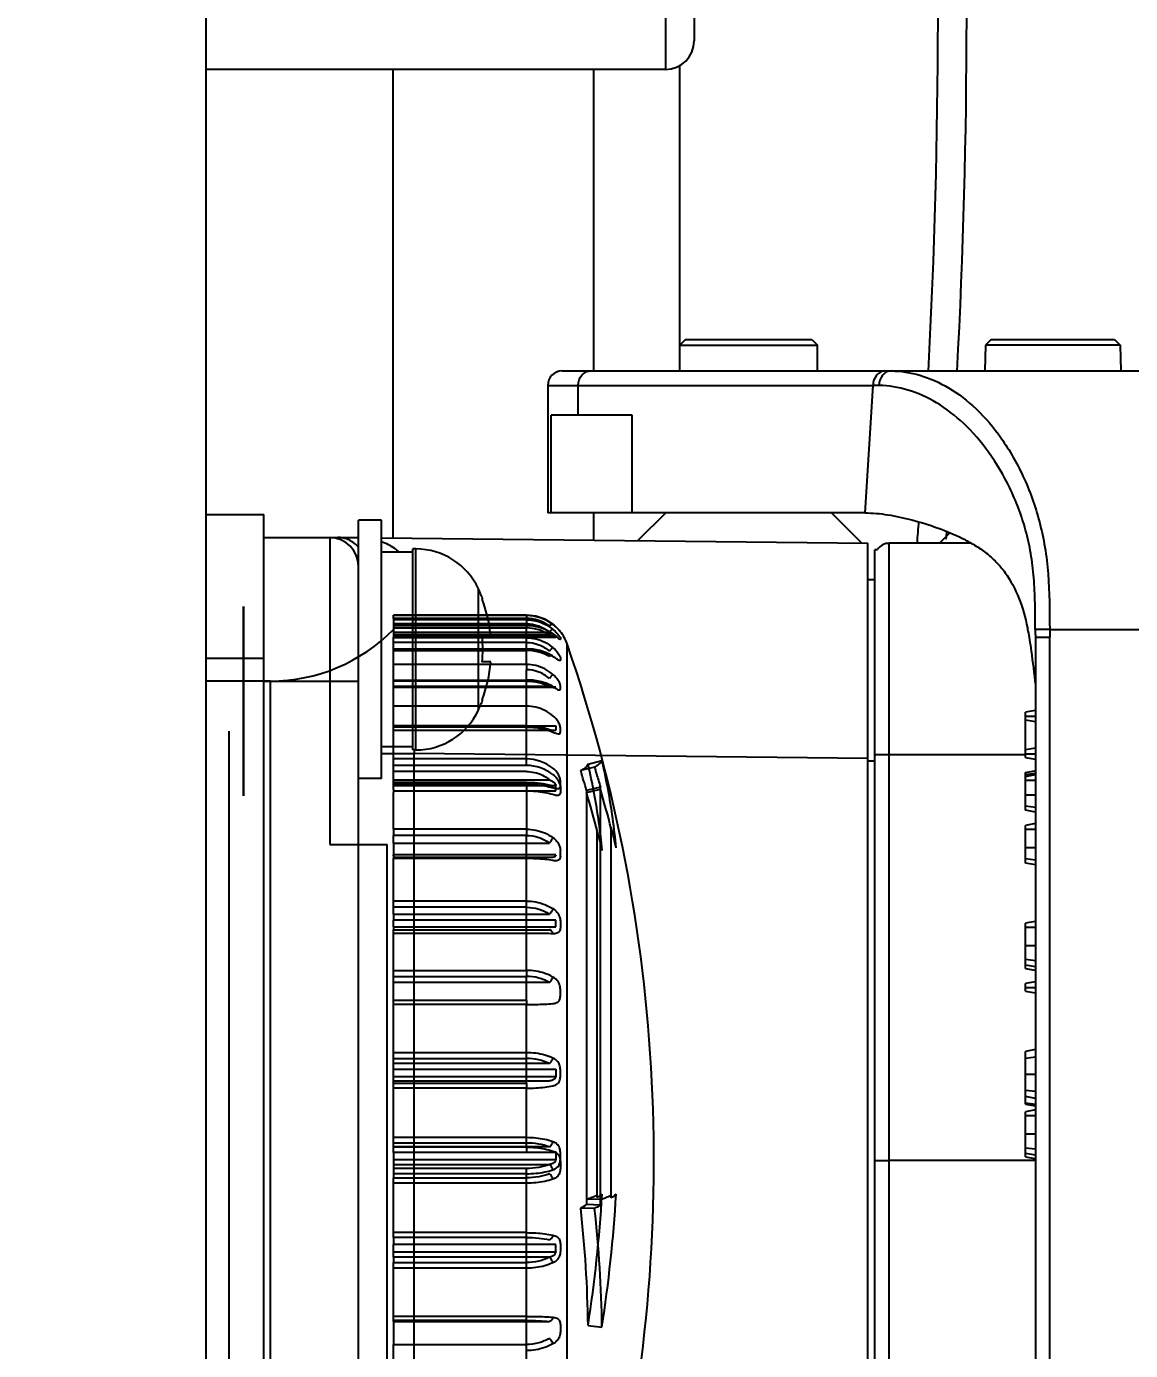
# Model space of a CAD drawing. Header units: millimetres. Extents: x 2423 to 7028, y 909 to 2460.
# Drawn here: x 6385.28 to 6423.76, y 2049.47 to 2095.59 of the extents above; entities that cross this region are included whole.
import ezdxf

# ---------------------------------------------------------------- set-up
doc = ezdxf.new("R2010")
doc.units = ezdxf.units.MM
doc.layers.add('DIM', color=2, linetype='Continuous')
doc.styles.get("Standard").update_dxf_attribs({"font": ''})
doc.styles.get('Standard').set_extended_font_data('SimSun')
doc.dimstyles.get("Standard").update_dxf_attribs({"dimscale": 6, "dimtxt": 5, "dimasz": 3, "dimexe": 0.18, "dimexo": 0.0625, "dimgap": 0.8, "dimtad": 1, "dimtoh": 1, "dimdec": 1, "dimzin": 0, "dimdsep": 46, "dimtxsty": 'Standard', "dimcen": 0.09, "dimclrd": 256, "dimclre": 256, "dimclrt": 256, "dimadec": 0, "dimazin": 2, "dimtfac": 1, "dimtdec": 1, "dimtofl": 0, "dimtmove": 0, "dimatfit": 3, "dimfxl": 0, "dimtolj": 1, "dimtzin": 0, "dimarcsym": 0})

# ---------------------------------------------------------------- blocks, each defined once
blk = doc.blocks.new('*D22')
at = {"layer": 'Defpoints', "color": 0}
for p in [(6490.851, 2317.547), (5812.551, 2106.087), (6490.851, 2056.087)]:
    blk.add_point(p, dxfattribs=at)
at = {"layer": 'DIM', "lineweight": -2}
for p, q in [((5812.551, 2106.462), (5812.551, 2318.627)), ((6490.851, 2056.462), (6490.851, 2318.627)), ((5830.551, 2317.547), (6472.851, 2317.547))]:
    blk.add_line(p, q, dxfattribs=at)
at = {"layer": 'DIM'}
for points in [[(5830.551, 2320.547), (5830.551, 2314.547), (5812.551, 2317.547)], [(6472.851, 2320.547), (6472.851, 2314.547), (6490.851, 2317.547)]]:
    blk.add_solid(points, dxfattribs=at)
at = {"layer": 'DIM', "insert": (6151.701, 2337.347), "char_height": 30, "attachment_point": 5}
blk.add_mtext('\\A1;678.3', dxfattribs=at)

msp = doc.modelspace()

# ---------------------------------------------------------------- linework, layer by layer
for p, q in [((6391.551, 2013.487), (6391.551, 2176.587)), ((6391.551, 2013.487), (6391.551, 2175.287)), ((6407.551, 2152.087), (6407.551, 2094.087)), ((6408.551, 2151.087), (6408.551, 2095.087)), ((6407.551, 2094.087), (6391.551, 2094.087)), ((6398.051, 2094.087), (6398.051, 2077.774)), ((6405.051, 2083.587), (6405.051, 2094.087)), ((6408.051, 2083.587), (6408.051, 2094.233)), ((6408.251, 2084.687), (6408.051, 2084.487)), ((6408.251, 2084.687), (6412.651, 2084.687)), ((6412.651, 2084.687), (6412.851, 2084.487)), ((6418.901, 2084.687), (6418.701, 2084.487)), ((6418.901, 2084.687), (6423.201, 2084.687)), ((6423.201, 2084.687), (6423.401, 2084.487)), ((6408.051, 2084.487), (6412.851, 2084.487)), ((6412.851, 2083.587), (6412.851, 2084.487)), ((6418.701, 2084.487), (6418.685, 2083.587)), ((6423.401, 2084.487), (6418.701, 2084.487)), ((6423.401, 2084.487), (6423.417, 2083.587)), ((6403.951, 2083.587), (6437.951, 2083.587)), ((6403.451, 2083.087), (6414.788, 2083.087)), ((6403.451, 2083.087), (6403.451, 2078.644)), ((6404.515, 2082.044), (6404.515, 2083.087)), ((6414.507, 2078.644), (6414.788, 2083.087)), ((6414.996, 2083.083), (6414.788, 2083.086)), ((6406.396, 2082.044), (6403.571, 2082.044)), ((6403.571, 2078.644), (6403.571, 2082.044)), ((6406.396, 2078.644), (6406.396, 2082.044)), ((6391.551, 2078.587), (6393.551, 2078.587)), ((6393.551, 2033.587), (6393.551, 2078.587)), ((6397.651, 2078.387), (6396.851, 2078.387)), ((6396.851, 2040.087), (6396.851, 2078.387)), ((6397.651, 2069.387), (6397.651, 2078.387)), ((6414.507, 2078.644), (6403.451, 2078.644)), ((6405.051, 2077.695), (6405.051, 2078.644)), ((6407.561, 2078.644), (6406.595, 2077.677)), ((6413.341, 2078.644), (6414.395, 2077.589)), ((6393.551, 2077.787), (6396.849, 2077.787)), ((6395.851, 2077.787), (6395.851, 2067.087)), ((6397.651, 2077.778), (6414.601, 2077.587)), ((6417.465, 2077.945), (6417.107, 2077.587)), ((6398.857, 2077.387), (6398.751, 2077.387)), ((6398.751, 2070.387), (6398.751, 2077.387)), ((6398.857, 2070.387), (6398.857, 2077.387)), ((6414.601, 2034.587), (6414.601, 2077.587)), ((6414.945, 2077.362), (6414.851, 2077.362)), ((6414.851, 2034.812), (6414.851, 2077.362)), ((6418.201, 2077.587), (6415.351, 2077.587)), ((6415.351, 2034.587), (6415.351, 2077.587)), ((6398.751, 2077.277), (6397.651, 2077.277)), ((6401.032, 2071.772), (6401.032, 2076.002)), ((6414.851, 2076.312), (6414.601, 2076.312)), ((6401.164, 2075.637), (6401.185, 2075.637)), ((6392.851, 2068.787), (6392.851, 2075.387)), ((6392.857, 2068.836), (6392.857, 2075.339)), ((6398.076, 2074.97), (6398.076, 2075.082)), ((6402.708, 2075.081), (6398.076, 2075.081)), ((6402.708, 2075.071), (6398.076, 2075.071)), ((6402.708, 2075.081), (6402.708, 2074.717)), ((6402.708, 2074.97), (6398.076, 2074.97)), ((6398.076, 2074.97), (6398.076, 2074.492)), ((6398.076, 2074.962), (6402.708, 2074.962)), ((6402.708, 2074.92), (6398.076, 2074.92)), ((6402.708, 2074.781), (6398.076, 2074.781)), ((6402.708, 2074.713), (6398.076, 2074.713)), ((6398.076, 2074.635), (6402.708, 2074.635)), ((6402.708, 2074.717), (6402.708, 2074.635)), ((6402.708, 2073.362), (6402.708, 2074.635)), ((6420.941, 2074.587), (6420.441, 2074.584)), ((6420.942, 2074.587), (6430.445, 2074.587)), ((6398.076, 2074.492), (6403.507, 2074.492)), ((6398.076, 2074.492), (6398.076, 2074.354)), ((6403.507, 2074.391), (6398.076, 2074.391)), ((6398.076, 2074.354), (6403.733, 2074.354)), ((6398.076, 2074.354), (6398.076, 2074.312)), ((6398.076, 2074.312), (6403.733, 2074.312)), ((6398.076, 2074.132), (6398.076, 2074.312)), ((6403.726, 2074.309), (6398.076, 2074.309)), ((6402.708, 2074.295), (6398.076, 2074.295)), ((6402.708, 2074.132), (6398.076, 2074.132)), ((6398.076, 2073.58), (6398.076, 2074.132)), ((6401.164, 2074.325), (6401.463, 2074.325)), ((6403.89, 2074.51), (6403.89, 2074.508)), ((6403.89, 2074.278), (6403.89, 2074.236)), ((6404.125, 2038.096), (6404.125, 2074.078)), ((6420.443, 2074.311), (6420.943, 2074.316)), ((6420.443, 2074.31), (6420.443, 2037.865)), ((6420.942, 2037.861), (6420.942, 2074.316)), ((6398.076, 2073.909), (6402.708, 2073.909)), ((6402.708, 2073.896), (6398.076, 2073.896)), ((6398.076, 2073.851), (6402.708, 2073.851)), ((6403.89, 2073.598), (6403.89, 2073.518)), ((6391.551, 2073.587), (6393.551, 2073.587)), ((6398.076, 2073.362), (6398.076, 2073.58)), ((6402.708, 2073.362), (6398.076, 2073.362)), ((6398.076, 2072.587), (6398.076, 2073.362)), ((6401.463, 2073.45), (6401.164, 2073.45)), ((6402.708, 2073.362), (6402.708, 2073.181)), ((6402.708, 2072.825), (6402.708, 2073.181)), ((6393.791, 2072.787), (6391.551, 2072.787)), ((6391.551, 2071.787), (6391.551, 2072.787)), ((6393.551, 2072.783), (6395.851, 2072.787)), ((6393.791, 2039.387), (6393.791, 2072.787)), ((6395.851, 2072.787), (6396.851, 2072.787)), ((6402.708, 2072.801), (6398.076, 2072.801)), ((6402.708, 2072.786), (6398.076, 2072.786)), ((6402.708, 2072.825), (6402.708, 2072.786)), ((6402.708, 2069.845), (6402.708, 2072.786)), ((6398.076, 2072.605), (6403.507, 2072.605)), ((6398.076, 2072.587), (6403.733, 2072.587)), ((6398.076, 2071.911), (6398.076, 2072.587)), ((6403.697, 2072.565), (6398.076, 2072.565)), ((6403.89, 2072.518), (6403.89, 2072.63)), ((6391.551, 2040.387), (6391.551, 2071.787)), ((6402.708, 2071.911), (6398.076, 2071.911)), ((6398.076, 2071.221), (6398.076, 2071.911)), ((6401.185, 2072.137), (6401.164, 2072.137)), ((6420.443, 2071.759), (6420.093, 2071.697)), ((6420.093, 2070.122), (6420.093, 2071.697)), ((6420.093, 2071.566), (6420.443, 2071.566)), ((6420.093, 2071.435), (6420.443, 2071.373)), ((6392.351, 2041.137), (6392.351, 2071.037)), ((6402.708, 2071.223), (6398.076, 2071.223)), ((6398.076, 2071.221), (6403.733, 2071.221)), ((6398.076, 2071.2), (6398.076, 2071.221)), ((6402.708, 2071.2), (6398.076, 2071.2)), ((6398.076, 2071.037), (6398.076, 2071.2)), ((6402.708, 2071.182), (6398.076, 2071.182)), ((6398.076, 2071.075), (6403.733, 2071.075)), ((6398.076, 2070.071), (6398.076, 2071.037)), ((6403.733, 2071.221), (6403.733, 2071.075)), ((6403.89, 2071.012), (6403.89, 2071.158)), ((6398.751, 2070.497), (6397.651, 2070.497)), ((6398.857, 2070.387), (6398.751, 2070.387)), ((6398.798, 2070.387), (6398.799, 2070.267)), ((6420.443, 2070.447), (6420.093, 2070.385)), ((6397.651, 2070.267), (6398.799, 2070.267)), ((6402.708, 2070.071), (6398.076, 2070.071)), ((6398.076, 2069.135), (6398.076, 2070.071)), ((6414.601, 2070.089), (6398.799, 2070.267)), ((6398.799, 2045.387), (6398.799, 2070.267)), ((6404.856, 2069.896), (6405.339, 2070.023)), ((6414.601, 2070.012), (6414.851, 2070.012)), ((6415.351, 2070.228), (6420.093, 2070.228)), ((6420.093, 2070.254), (6420.443, 2070.254)), ((6420.093, 2070.122), (6420.443, 2070.061)), ((6402.708, 2069.845), (6398.076, 2069.845)), ((6402.708, 2069.636), (6398.076, 2069.636)), ((6405.08, 2069.792), (6404.599, 2069.667)), ((6420.093, 2069.597), (6420.421, 2069.655)), ((6420.093, 2068.285), (6420.093, 2069.597)), ((6420.093, 2069.528), (6420.443, 2069.581)), ((6420.093, 2069.466), (6420.443, 2069.528)), ((6397.651, 2069.387), (6396.851, 2069.387)), ((6398.076, 2069.349), (6403.507, 2069.349)), ((6402.708, 2069.253), (6398.076, 2069.253)), ((6402.708, 2069.243), (6398.076, 2069.243)), ((6398.076, 2069.191), (6402.708, 2069.191)), ((6398.076, 2069.146), (6403.507, 2069.146)), ((6398.076, 2069.144), (6403.733, 2069.144)), ((6398.076, 2069.014), (6398.076, 2069.135)), ((6398.076, 2069.014), (6398.076, 2068.903)), ((6402.708, 2069.253), (6402.708, 2067.626)), ((6403.733, 2068.964), (6403.733, 2069.144)), ((6403.89, 2069.139), (6403.89, 2069.315)), ((6403.89, 2069.089), (6403.89, 2068.91)), ((6405.284, 2069.095), (6404.801, 2068.976)), ((6404.801, 2068.899), (6405.284, 2069.016)), ((6405.284, 2054.535), (6405.284, 2069.095)), ((6420.093, 2069.335), (6420.443, 2069.335)), ((6398.076, 2068.964), (6403.733, 2068.964)), ((6402.708, 2068.949), (6398.076, 2068.949)), ((6398.076, 2067.626), (6398.076, 2068.903)), ((6404.801, 2068.976), (6404.801, 2054.549)), ((6420.443, 2068.81), (6420.093, 2068.81)), ((6420.093, 2068.437), (6420.443, 2068.394)), ((6420.443, 2068.223), (6420.093, 2068.285)), ((6402.708, 2067.626), (6398.076, 2067.626)), ((6398.076, 2067.626), (6398.076, 2067.411)), ((6402.708, 2067.626), (6402.708, 2067.411)), ((6405.665, 2054.784), (6405.665, 2067.679)), ((6420.443, 2067.822), (6420.093, 2067.76)), ((6420.093, 2066.447), (6420.093, 2067.76)), ((6420.093, 2067.629), (6420.443, 2067.629)), ((6402.708, 2067.411), (6398.076, 2067.411)), ((6398.076, 2067.143), (6398.076, 2067.411)), ((6398.076, 2067.143), (6403.507, 2067.143)), ((6398.076, 2067.143), (6398.076, 2066.727)), ((6402.708, 2062.708), (6402.708, 2067.411)), ((6405.178, 2054.796), (6405.178, 2067.573)), ((6395.851, 2067.087), (6397.851, 2067.087)), ((6397.851, 2045.087), (6397.851, 2067.087)), ((6403.733, 2066.727), (6398.076, 2066.727)), ((6398.076, 2066.693), (6398.076, 2066.727)), ((6398.076, 2066.693), (6398.076, 2066.603)), ((6403.89, 2066.683), (6403.89, 2066.888)), ((6420.443, 2066.972), (6420.093, 2066.972)), ((6403.507, 2066.644), (6398.076, 2066.644)), ((6403.572, 2066.642), (6398.076, 2066.642)), ((6402.708, 2066.603), (6398.076, 2066.603)), ((6398.076, 2064.665), (6398.076, 2066.603)), ((6420.093, 2066.6), (6420.443, 2066.557)), ((6420.443, 2066.386), (6420.093, 2066.447)), ((6402.708, 2065.122), (6398.076, 2065.122)), ((6402.708, 2064.907), (6398.076, 2064.907)), ((6398.076, 2064.665), (6403.507, 2064.665)), ((6398.076, 2064.665), (6398.076, 2064.455)), ((6403.733, 2064.455), (6398.076, 2064.455)), ((6398.076, 2064.229), (6398.076, 2064.455)), ((6403.733, 2064.229), (6403.733, 2064.455)), ((6403.89, 2064.42), (6403.89, 2064.195)), ((6420.443, 2064.409), (6420.093, 2064.347)), ((6398.076, 2064.229), (6403.733, 2064.229)), ((6398.076, 2064.229), (6398.076, 2064.115)), ((6398.076, 2064.115), (6402.708, 2064.115)), ((6398.076, 2062.708), (6398.076, 2064.115)), ((6402.708, 2063.998), (6398.076, 2063.998)), ((6420.093, 2062.772), (6420.093, 2064.347)), ((6420.093, 2064.216), (6420.443, 2064.216)), ((6420.443, 2063.56), (6420.093, 2063.56)), ((6420.093, 2063.094), (6420.443, 2063.051)), ((6398.076, 2062.708), (6402.708, 2062.708)), ((6398.076, 2062.498), (6398.076, 2062.708)), ((6402.708, 2062.708), (6402.708, 2062.498)), ((6420.093, 2062.904), (6420.443, 2062.842)), ((6420.093, 2062.772), (6420.421, 2062.715)), ((6398.076, 2062.498), (6402.708, 2062.498)), ((6398.076, 2062.282), (6398.076, 2062.498)), ((6403.507, 2062.282), (6398.076, 2062.282)), ((6398.076, 2061.658), (6398.076, 2062.282)), ((6402.708, 2061.658), (6402.708, 2062.498)), ((6420.443, 2062.309), (6420.093, 2062.247)), ((6420.093, 2061.985), (6420.093, 2062.247)), ((6420.093, 2062.116), (6420.443, 2062.116)), ((6402.708, 2061.658), (6398.076, 2061.658)), ((6398.076, 2059.84), (6398.076, 2061.658)), ((6402.708, 2061.658), (6402.708, 2061.517)), ((6403.89, 2061.814), (6403.89, 2062.052)), ((6420.093, 2061.985), (6420.443, 2061.923)), ((6402.708, 2061.517), (6398.076, 2061.517)), ((6402.708, 2059.84), (6402.708, 2061.517)), ((6402.708, 2059.84), (6398.076, 2059.84)), ((6398.076, 2059.64), (6398.076, 2059.84)), ((6402.708, 2059.64), (6402.708, 2059.84)), ((6420.443, 2059.947), (6420.093, 2059.885)), ((6420.093, 2058.047), (6420.093, 2059.885)), ((6398.076, 2059.64), (6402.708, 2059.64)), ((6398.076, 2059.46), (6398.076, 2059.64)), ((6403.507, 2059.46), (6398.076, 2059.46)), ((6398.076, 2059.265), (6398.076, 2059.46)), ((6402.708, 2058.767), (6402.708, 2059.64)), ((6420.093, 2059.654), (6420.443, 2059.697)), ((6398.076, 2059.265), (6403.733, 2059.265)), ((6398.076, 2058.857), (6398.076, 2059.265)), ((6398.076, 2059.016), (6403.733, 2059.016)), ((6398.076, 2058.857), (6403.507, 2058.857)), ((6398.076, 2058.767), (6398.076, 2058.857)), ((6403.733, 2059.265), (6403.733, 2059.016)), ((6403.89, 2059.004), (6403.89, 2059.252)), ((6420.093, 2059.097), (6420.443, 2059.097)), ((6402.708, 2058.767), (6398.076, 2058.767)), ((6398.076, 2056.881), (6398.076, 2058.767)), ((6402.708, 2058.602), (6398.076, 2058.602)), ((6402.708, 2058.767), (6402.708, 2058.602)), ((6402.708, 2056.881), (6402.708, 2058.602)), ((6420.093, 2058.54), (6420.443, 2058.497)), ((6420.443, 2058.248), (6420.093, 2058.31)), ((6420.093, 2058.091), (6420.443, 2058.049)), ((6420.093, 2058.047), (6420.443, 2057.986)), ((6420.443, 2057.847), (6420.093, 2057.785)), ((6420.093, 2056.21), (6420.093, 2057.785)), ((6420.093, 2057.654), (6420.443, 2057.654)), ((6420.443, 2056.997), (6420.093, 2056.997)), ((6402.708, 2056.881), (6398.076, 2056.881)), ((6398.076, 2056.695), (6398.076, 2056.881)), ((6398.076, 2056.695), (6402.708, 2056.695)), ((6398.076, 2056.556), (6398.076, 2056.695)), ((6403.507, 2056.556), (6398.076, 2056.556)), ((6398.076, 2056.375), (6398.076, 2056.556)), ((6402.708, 2056.549), (6398.076, 2056.549)), ((6402.708, 2056.695), (6402.708, 2056.881)), ((6402.708, 2056.549), (6402.708, 2056.695)), ((6402.708, 2056.549), (6402.708, 2056.365)), ((6420.093, 2056.531), (6420.443, 2056.489)), ((6398.076, 2056.375), (6403.733, 2056.375)), ((6398.076, 2056.365), (6398.076, 2056.375)), ((6402.708, 2056.365), (6398.076, 2056.365)), ((6398.076, 2056.365), (6398.076, 2055.48)), ((6398.076, 2056.122), (6403.733, 2056.122)), ((6403.733, 2056.375), (6403.733, 2056.122)), ((6403.89, 2056.122), (6403.89, 2056.374)), ((6414.851, 2056.087), (6415.351, 2056.087)), ((6420.443, 2056.087), (6415.351, 2056.087)), ((6420.093, 2056.341), (6420.443, 2056.279)), ((6420.093, 2056.21), (6420.421, 2056.152)), ((6398.076, 2055.943), (6403.507, 2055.943)), ((6402.708, 2055.809), (6398.076, 2055.809)), ((6402.708, 2055.625), (6398.076, 2055.625)), ((6402.708, 2048.176), (6402.708, 2055.809)), ((6403.89, 2056.052), (6403.89, 2055.801)), ((6398.076, 2055.48), (6402.708, 2055.48)), ((6398.076, 2053.408), (6398.076, 2055.48)), ((6402.708, 2055.294), (6398.076, 2055.294)), ((6405.284, 2054.725), (6404.801, 2054.738)), ((6405.08, 2054.412), (6404.599, 2054.427)), ((6405.288, 2054.535), (6404.801, 2054.549)), ((6402.708, 2053.572), (6398.076, 2053.572)), ((6402.708, 2053.408), (6398.076, 2053.408)), ((6398.076, 2053.408), (6398.076, 2053.158)), ((6403.733, 2053.158), (6398.076, 2053.158)), ((6398.076, 2052.714), (6398.076, 2053.158)), ((6398.076, 2052.909), (6403.733, 2052.909)), ((6403.733, 2052.909), (6403.733, 2053.158)), ((6403.89, 2053.17), (6403.89, 2052.923)), ((6403.507, 2052.714), (6398.076, 2052.714)), ((6398.076, 2052.714), (6398.076, 2052.534)), ((6398.076, 2052.534), (6402.708, 2052.534)), ((6398.076, 2050.473), (6398.076, 2052.534)), ((6402.708, 2052.334), (6398.076, 2052.334)), ((6402.708, 2050.657), (6398.076, 2050.657)), ((6402.708, 2050.516), (6398.076, 2050.516)), ((6398.076, 2050.473), (6403.507, 2050.473)), ((6398.076, 2050.473), (6398.076, 2049.677)), ((6403.89, 2050.361), (6403.89, 2050.122)), ((6404.856, 2050.334), (6405.339, 2050.281)), ((6398.076, 2049.677), (6402.708, 2049.677)), ((6398.076, 2048.059), (6398.076, 2049.677))]:
    msp.add_line(p, q)
for points in [[(6403.629, 2074.768), (6403.345, 2074.941), (6403.032, 2075.047), (6402.708, 2075.082)], [(6403.628, 2074.76), (6403.418, 2074.895), (6403.19, 2074.992), (6402.951, 2075.051), (6402.708, 2075.071)], [(6403.621, 2074.437), (6403.412, 2074.558), (6403.186, 2074.646), (6402.948, 2074.699), (6402.708, 2074.717)], [(6403.61, 2073.667), (6403.403, 2073.772), (6403.179, 2073.848), (6402.945, 2073.894), (6402.708, 2073.909)], [(6403.598, 2072.622), (6403.392, 2072.711), (6403.17, 2072.775), (6402.94, 2072.813), (6402.708, 2072.825)], [(6403.581, 2071.068), (6403.306, 2071.155), (6403.009, 2071.207), (6402.708, 2071.223)], [(6403.56, 2069.149), (6403.289, 2069.208), (6403, 2069.242), (6402.708, 2069.253)]]:
    msp.add_lwpolyline(points)
for centre, radius, start, end in [((6176.801, 2096.237), 240.25, 356.98129, 2.80333), ((6176.801, 2096.237), 241.25, 356.99397, 2.82901), ((6407.551, 2095.087), 1, 270, 0), ((6403.951, 2083.087), 0.5, 90, 180), ((6176.801, 2096.237), 240.25, 355.54644, 355.72904), ((6395.851, 2076.787), 1, 0, 90), ((6176.801, 2096.237), 241.25, 355.5989, 355.66896), ((6398.857, 2074.987), 2.4, 25.029, 90), ((6415.351, 2077.087), 0.5, 90, 145.896), ((6396.501, 2073.887), 5, 20.4873, 25.029), ((6396.501, 2073.887), 4.981, 5.0392, 20.5698), ((6393.051, 2075.387), 0.2, 180, 194.0362), ((6393.791, 2078.787), 6, 270, 315.573), ((6402.709, 2073.663), 1.307, 52.3843, 90.0538), ((6491.305, 2075.023), 70.866, 180.35544, 180.5759), ((6494.397, 2075.06), 73.457, 180.36925, 180.58049), ((6396.501, 2073.887), 4.684, 354.6403, 5.3597), ((6402.708, 2073.587), 1.5, 19.093, 38.0966), ((6352.151, 2056.087), 55, 346.6495, 19.093), ((6396.501, 2073.887), 4.981, 339.4302, 354.9608), ((6398.857, 2072.787), 2.4, 270, 334.971), ((6396.501, 2073.887), 5, 334.971, 339.5127), ((6402.707, 2068.584), 1.487, 51.6746, 89.9827), ((6402.708, 2068.351), 1.494, 51.9049, 89.992), ((6358.071, 2055.656), 48.591, 15.9105, 16.7596), ((6360.783, 2055.938), 46.383, 14.6178, 16.3777), ((6393.051, 2068.787), 0.2, 165.9638, 180), ((6360.684, 2055.934), 45.983, 14.618, 16.3773), ((6358.324, 2055.709), 48.83, 13.3479, 14.1899), ((6358.276, 2055.714), 48.378, 13.3478, 14.1899), ((6402.742, 2253.793), 189.678, 269.98972, 270.23102), ((6401.432, 2064.176), 10.022, 289.6443, 291.9513), ((6353.814, 2058.127), 51.633, 351.3194, 356.4365), ((6401.177, 2060.539), 6.999, 304.8648, 306.5713), ((6401.884, 2064.251), 10.114, 289.6442, 291.9512), ((6353.839, 2058.145), 52.097, 351.3189, 356.4371), ((6401.573, 2060.654), 7.155, 304.8758, 306.5603), ((6399.599, 2062.973), 9.901, 300.3305, 301.6978), ((6363.058, 2049.761), 41.802, 0.7863, 6.4096), ((6363.158, 2049.703), 42.186, 0.7863, 6.4096)]:
    msp.add_arc(centre, radius, start, end)
for points, knots in [([(6404.515, 2083.087), (6404.515, 2083.212), (6404.577, 2083.406), (6404.768, 2083.559), (6404.883, 2083.587), (6404.939, 2083.587)], [0, 0, 0, 0, 0.522847, 0.767316, 1, 1, 1, 1]), ([(6415.212, 2083.587), (6415.156, 2083.587), (6415.041, 2083.559), (6414.85, 2083.406), (6414.788, 2083.212), (6414.788, 2083.087)], [0, 0, 0, 0, 0.232594, 0.477009, 1, 1, 1, 1]), ([(6415.416, 2083.587), (6415.363, 2083.587), (6415.248, 2083.56), (6415.057, 2083.405), (6414.995, 2083.208), (6414.996, 2083.083)], [0, 0, 0, 0, 0.221869, 0.475237, 1, 1, 1, 1]), ([(6415.416, 2083.587), (6415.754, 2083.587), (6416.458, 2083.478), (6417.472, 2083.017), (6418.442, 2082.269), (6419.321, 2081.221), (6420.078, 2079.895), (6420.542, 2078.596), (6420.79, 2077.442), (6420.936, 2076.19), (6420.937, 2075.231), (6420.941, 2074.587)], [0, 0, 0, 0, 0.0871, 0.180598, 0.284195, 0.40009, 0.530483, 0.675702, 0.753492, 0.834037, 1, 1, 1, 1]), ([(6420.441, 2074.584), (6420.439, 2074.888), (6420.437, 2075.488), (6420.402, 2076.373), (6420.3, 2077.225), (6420.117, 2078.037), (6419.868, 2078.801), (6419.471, 2079.729), (6418.865, 2080.749), (6418.007, 2081.762), (6417.048, 2082.5), (6416.038, 2082.961), (6415.335, 2083.077), (6414.996, 2083.083)], [0, 0, 0, 0, 0.082033, 0.161654, 0.238653, 0.313155, 0.385378, 0.454959, 0.585056, 0.703517, 0.810836, 0.908605, 1, 1, 1, 1]), ([(6414.507, 2078.644), (6414.77, 2078.644), (6415.323, 2078.591), (6416.165, 2078.406), (6417.04, 2078.135), (6417.768, 2077.832), (6418.33, 2077.527), (6418.728, 2077.258), (6419.088, 2076.937), (6419.508, 2076.433), (6419.914, 2075.668), (6420.092, 2074.992), (6420.164, 2074.638)], [0, 0, 0, 0, 0.104884, 0.219674, 0.342285, 0.468845, 0.532628, 0.596251, 0.659594, 0.723499, 0.856521, 1, 1, 1, 1]), ([(6396.857, 2077.442), (6396.766, 2077.55), (6396.542, 2077.726), (6396.264, 2077.787), (6396.13, 2077.787)], [0, 0, 0, 0, 0.513254, 1, 1, 1, 1]), ([(6398.263, 2077.293), (6398.217, 2077.331), (6398.03, 2077.472), (6397.82, 2077.579), (6397.656, 2077.64)], [0, 0, 0, 0, 0.252922, 1, 1, 1, 1]), ([(6402.708, 2075.081), (6402.817, 2075.081), (6403.036, 2075.058), (6403.351, 2074.951), (6403.542, 2074.836), (6403.63, 2074.768)], [0, 0, 0, 0, 0.330635, 0.663047, 1, 1, 1, 1]), ([(6403.63, 2074.759), (6403.542, 2074.827), (6403.351, 2074.942), (6403.036, 2075.047), (6402.817, 2075.071), (6402.708, 2075.071)], [0, 0, 0, 0, 0.336834, 0.669141, 1, 1, 1, 1]), ([(6403.507, 2074.693), (6403.395, 2074.779), (6403.139, 2074.915), (6402.852, 2074.962), (6402.708, 2074.962)], [0, 0, 0, 0, 0.494324, 1, 1, 1, 1]), ([(6402.708, 2074.92), (6402.817, 2074.92), (6403.037, 2074.895), (6403.353, 2074.782), (6403.542, 2074.66), (6403.63, 2074.589)], [0, 0, 0, 0, 0.32845, 0.660375, 1, 1, 1, 1]), ([(6402.708, 2074.781), (6402.852, 2074.781), (6403.142, 2074.73), (6403.396, 2074.583), (6403.507, 2074.492)], [0, 0, 0, 0, 0.501992, 1, 1, 1, 1]), ([(6403.63, 2074.427), (6403.541, 2074.49), (6403.349, 2074.595), (6403.035, 2074.691), (6402.817, 2074.713), (6402.708, 2074.713)], [0, 0, 0, 0, 0.332986, 0.666019, 1, 1, 1, 1]), ([(6403.507, 2074.391), (6403.393, 2074.469), (6403.135, 2074.593), (6402.852, 2074.635), (6402.708, 2074.635)], [0, 0, 0, 0, 0.489901, 1, 1, 1, 1]), ([(6403.63, 2074.768), (6403.625, 2074.772), (6403.612, 2074.773), (6403.596, 2074.768), (6403.573, 2074.757), (6403.543, 2074.733), (6403.519, 2074.711), (6403.507, 2074.698)], [0, 0, 0, 0, 0.128771, 0.222357, 0.33977, 0.642889, 1, 1, 1, 1]), ([(6403.63, 2074.759), (6403.625, 2074.763), (6403.612, 2074.765), (6403.596, 2074.761), (6403.573, 2074.75), (6403.543, 2074.728), (6403.519, 2074.706), (6403.507, 2074.693)], [0, 0, 0, 0, 0.131051, 0.224387, 0.341187, 0.643108, 1, 1, 1, 1]), ([(6403.63, 2074.589), (6403.627, 2074.589), (6403.62, 2074.588), (6403.604, 2074.581), (6403.578, 2074.562), (6403.543, 2074.531), (6403.519, 2074.506), (6403.507, 2074.492)], [0, 0, 0, 0, 0.049804, 0.122844, 0.3425, 0.650029, 1, 1, 1, 1]), ([(6403.63, 2074.768), (6403.679, 2074.73), (6403.759, 2074.659), (6403.842, 2074.569), (6403.88, 2074.523), (6403.89, 2074.51)], [0, 0, 0, 0, 0.507885, 0.868636, 1, 1, 1, 1]), ([(6403.89, 2074.508), (6403.88, 2074.52), (6403.841, 2074.564), (6403.759, 2074.653), (6403.679, 2074.722), (6403.63, 2074.759)], [0, 0, 0, 0, 0.127978, 0.490199, 1, 1, 1, 1]), ([(6403.63, 2074.589), (6403.68, 2074.548), (6403.764, 2074.47), (6403.844, 2074.362), (6403.888, 2074.301), (6403.89, 2074.278)], [0, 0, 0, 0, 0.473455, 0.832009, 1, 1, 1, 1]), ([(6420.164, 2074.638), (6420.171, 2074.604), (6420.198, 2074.467), (6420.222, 2074.33), (6420.238, 2074.226)], [0, 0, 0, 0, 0.247983, 1, 1, 1, 1]), ([(6402.708, 2074.295), (6402.817, 2074.295), (6403.038, 2074.269), (6403.353, 2074.152), (6403.543, 2074.027), (6403.63, 2073.954)], [0, 0, 0, 0, 0.32727, 0.658935, 1, 1, 1, 1]), ([(6402.708, 2074.132), (6402.852, 2074.132), (6403.144, 2074.078), (6403.397, 2073.926), (6403.507, 2073.832)], [0, 0, 0, 0, 0.500004, 1, 1, 1, 1]), ([(6403.507, 2074.492), (6403.544, 2074.477), (6403.61, 2074.445), (6403.686, 2074.4), (6403.724, 2074.368), (6403.733, 2074.354)], [0, 0, 0, 0, 0.450153, 0.818211, 1, 1, 1, 1]), ([(6403.63, 2074.427), (6403.628, 2074.431), (6403.622, 2074.437), (6403.606, 2074.444), (6403.585, 2074.441), (6403.563, 2074.432), (6403.537, 2074.417), (6403.519, 2074.402), (6403.507, 2074.391)], [0, 0, 0, 0, 0.081313, 0.164857, 0.368725, 0.501949, 0.654938, 1, 1, 1, 1]), ([(6403.733, 2074.312), (6403.727, 2074.302), (6403.673, 2074.332), (6403.612, 2074.349), (6403.544, 2074.379), (6403.507, 2074.391)], [0, 0, 0, 0, 0.144222, 0.516596, 1, 1, 1, 1]), ([(6403.89, 2074.236), (6403.889, 2074.226), (6403.816, 2074.275), (6403.768, 2074.326), (6403.678, 2074.393), (6403.63, 2074.427)], [0, 0, 0, 0, 0.098769, 0.458338, 1, 1, 1, 1]), ([(6420.238, 2074.226), (6420.259, 2074.097), (6420.337, 2073.571), (6420.396, 2073.042), (6420.443, 2072.644)], [0, 0, 0, 0, 0.246155, 1, 1, 1, 1]), ([(6403.63, 2073.644), (6403.54, 2073.7), (6403.346, 2073.793), (6403.034, 2073.877), (6402.817, 2073.896), (6402.708, 2073.896)], [0, 0, 0, 0, 0.328345, 0.662277, 1, 1, 1, 1]), ([(6403.507, 2073.638), (6403.391, 2073.708), (6403.131, 2073.815), (6402.851, 2073.851), (6402.708, 2073.851)], [0, 0, 0, 0, 0.484777, 1, 1, 1, 1]), ([(6403.63, 2073.954), (6403.627, 2073.953), (6403.621, 2073.948), (6403.604, 2073.935), (6403.579, 2073.91), (6403.544, 2073.874), (6403.519, 2073.847), (6403.507, 2073.832)], [0, 0, 0, 0, 0.054298, 0.133989, 0.36311, 0.667162, 1, 1, 1, 1]), ([(6403.63, 2073.644), (6403.626, 2073.653), (6403.613, 2073.669), (6403.586, 2073.675), (6403.563, 2073.67), (6403.537, 2073.66), (6403.519, 2073.647), (6403.507, 2073.638)], [0, 0, 0, 0, 0.202261, 0.411669, 0.53694, 0.678733, 1, 1, 1, 1]), ([(6403.63, 2073.954), (6403.681, 2073.912), (6403.766, 2073.826), (6403.85, 2073.705), (6403.888, 2073.627), (6403.89, 2073.598)], [0, 0, 0, 0, 0.443932, 0.799874, 1, 1, 1, 1]), ([(6403.89, 2073.518), (6403.889, 2073.506), (6403.826, 2073.491), (6403.759, 2073.577), (6403.677, 2073.614), (6403.63, 2073.644)], [0, 0, 0, 0, 0.113341, 0.453808, 1, 1, 1, 1]), ([(6403.63, 2073.02), (6403.542, 2073.093), (6403.353, 2073.219), (6403.038, 2073.336), (6402.817, 2073.362), (6402.708, 2073.362)], [0, 0, 0, 0, 0.341509, 0.672965, 1, 1, 1, 1]), ([(6403.507, 2072.878), (6403.397, 2072.972), (6403.144, 2073.126), (6402.852, 2073.181), (6402.708, 2073.181)], [0, 0, 0, 0, 0.500609, 1, 1, 1, 1]), ([(6402.708, 2072.801), (6402.817, 2072.801), (6403.032, 2072.785), (6403.344, 2072.713), (6403.539, 2072.632), (6403.63, 2072.584)], [0, 0, 0, 0, 0.341385, 0.676381, 1, 1, 1, 1]), ([(6402.708, 2072.786), (6402.851, 2072.786), (6403.127, 2072.756), (6403.389, 2072.665), (6403.507, 2072.605)], [0, 0, 0, 0, 0.520019, 1, 1, 1, 1]), ([(6403.63, 2073.02), (6403.614, 2073.002), (6403.573, 2072.954), (6403.532, 2072.907), (6403.507, 2072.878)], [0, 0, 0, 0, 0.387557, 1, 1, 1, 1]), ([(6403.89, 2072.63), (6403.889, 2072.666), (6403.855, 2072.755), (6403.768, 2072.888), (6403.681, 2072.977), (6403.63, 2073.02)], [0, 0, 0, 0, 0.225612, 0.579911, 1, 1, 1, 1]), ([(6403.63, 2072.584), (6403.626, 2072.595), (6403.616, 2072.61), (6403.598, 2072.623), (6403.576, 2072.631), (6403.542, 2072.626), (6403.519, 2072.613), (6403.507, 2072.605)], [0, 0, 0, 0, 0.234852, 0.34612, 0.458283, 0.707239, 1, 1, 1, 1]), ([(6403.507, 2072.605), (6403.543, 2072.596), (6403.608, 2072.582), (6403.679, 2072.555), (6403.73, 2072.573), (6403.733, 2072.587)], [0, 0, 0, 0, 0.473495, 0.828615, 1, 1, 1, 1]), ([(6403.63, 2072.584), (6403.676, 2072.558), (6403.747, 2072.53), (6403.847, 2072.456), (6403.889, 2072.502), (6403.89, 2072.518)], [0, 0, 0, 0, 0.52487, 0.838138, 1, 1, 1, 1]), ([(6403.63, 2071.576), (6403.542, 2071.648), (6403.353, 2071.772), (6403.037, 2071.886), (6402.817, 2071.911), (6402.708, 2071.911)], [0, 0, 0, 0, 0.340481, 0.672123, 1, 1, 1, 1]), ([(6403.89, 2071.158), (6403.889, 2071.2), (6403.858, 2071.299), (6403.77, 2071.442), (6403.682, 2071.534), (6403.63, 2071.576)], [0, 0, 0, 0, 0.24919, 0.600782, 1, 1, 1, 1]), ([(6402.708, 2071.2), (6402.851, 2071.2), (6403.123, 2071.178), (6403.387, 2071.108), (6403.507, 2071.06)], [0, 0, 0, 0, 0.52517, 1, 1, 1, 1]), ([(6402.708, 2071.182), (6402.817, 2071.182), (6403.031, 2071.17), (6403.341, 2071.113), (6403.538, 2071.048), (6403.63, 2071.009)], [0, 0, 0, 0, 0.345364, 0.681393, 1, 1, 1, 1]), ([(6403.63, 2071.009), (6403.626, 2071.022), (6403.614, 2071.046), (6403.583, 2071.071), (6403.544, 2071.075), (6403.519, 2071.066), (6403.507, 2071.06)], [0, 0, 0, 0, 0.263596, 0.501631, 0.738614, 1, 1, 1, 1]), ([(6403.63, 2071.009), (6403.675, 2070.988), (6403.743, 2070.961), (6403.863, 2070.927), (6403.889, 2070.989), (6403.89, 2071.012)], [0, 0, 0, 0, 0.485336, 0.775993, 1, 1, 1, 1]), ([(6405.339, 2070.023), (6405.332, 2069.994), (6405.296, 2069.934), (6405.203, 2069.859), (6405.125, 2069.815), (6405.08, 2069.792)], [0, 0, 0, 0, 0.245891, 0.571553, 1, 1, 1, 1]), ([(6405.836, 2066.982), (6405.803, 2067.322), (6405.724, 2068.001), (6405.558, 2069.015), (6405.417, 2069.688), (6405.339, 2070.023)], [0, 0, 0, 0, 0.331983, 0.665233, 1, 1, 1, 1]), ([(6414.851, 2070.219), (6414.851, 2070.22), (6414.856, 2070.22), (6414.862, 2070.221), (6414.874, 2070.222), (6414.899, 2070.223), (6414.941, 2070.224), (6415.002, 2070.225), (6415.077, 2070.226), (6415.195, 2070.228), (6415.287, 2070.228), (6415.351, 2070.228)], [0, 0, 0, 0, 0.005136, 0.019651, 0.043512, 0.076563, 0.169048, 0.293285, 0.444679, 0.61754, 1, 1, 1, 1]), ([(6402.708, 2069.636), (6402.802, 2069.636), (6402.993, 2069.614), (6403.267, 2069.517), (6403.432, 2069.41), (6403.507, 2069.349)], [0, 0, 0, 0, 0.325117, 0.662708, 1, 1, 1, 1]), ([(6403.89, 2069.315), (6403.889, 2069.362), (6403.861, 2069.468), (6403.772, 2069.619), (6403.682, 2069.711), (6403.63, 2069.751)], [0, 0, 0, 0, 0.269521, 0.618311, 1, 1, 1, 1]), ([(6403.63, 2069.527), (6403.682, 2069.486), (6403.773, 2069.394), (6403.862, 2069.243), (6403.889, 2069.136), (6403.89, 2069.089)], [0, 0, 0, 0, 0.381524, 0.729714, 1, 1, 1, 1]), ([(6404.856, 2069.896), (6404.849, 2069.868), (6404.813, 2069.808), (6404.721, 2069.733), (6404.644, 2069.69), (6404.599, 2069.667)], [0, 0, 0, 0, 0.244341, 0.571956, 1, 1, 1, 1]), ([(6405.347, 2066.883), (6405.316, 2067.21), (6405.239, 2067.875), (6405.076, 2068.881), (6404.935, 2069.556), (6404.856, 2069.896)], [0, 0, 0, 0, 0.322984, 0.657287, 1, 1, 1, 1]), ([(6405.08, 2069.792), (6405.103, 2069.714), (6405.147, 2069.559), (6405.219, 2069.328), (6405.262, 2069.173), (6405.284, 2069.095)], [0, 0, 0, 0, 0.336984, 0.663065, 1, 1, 1, 1]), ([(6403.507, 2069.146), (6403.385, 2069.179), (6403.119, 2069.228), (6402.85, 2069.243), (6402.708, 2069.243)], [0, 0, 0, 0, 0.470499, 1, 1, 1, 1]), ([(6402.708, 2069.191), (6402.816, 2069.191), (6403.03, 2069.182), (6403.339, 2069.142), (6403.536, 2069.095), (6403.63, 2069.066)], [0, 0, 0, 0, 0.348868, 0.685839, 1, 1, 1, 1]), ([(6403.507, 2069.349), (6403.545, 2069.334), (6403.614, 2069.298), (6403.698, 2069.233), (6403.729, 2069.172), (6403.733, 2069.144)], [0, 0, 0, 0, 0.385645, 0.733404, 1, 1, 1, 1]), ([(6403.63, 2069.066), (6403.626, 2069.081), (6403.614, 2069.109), (6403.585, 2069.142), (6403.545, 2069.155), (6403.519, 2069.15), (6403.507, 2069.146)], [0, 0, 0, 0, 0.280874, 0.533846, 0.765574, 1, 1, 1, 1]), ([(6403.89, 2069.139), (6403.89, 2069.109), (6403.873, 2069.038), (6403.748, 2069.027), (6403.675, 2069.051), (6403.63, 2069.066)], [0, 0, 0, 0, 0.274693, 0.556858, 1, 1, 1, 1]), ([(6403.63, 2068.829), (6403.536, 2068.857), (6403.338, 2068.902), (6403.03, 2068.941), (6402.816, 2068.949), (6402.708, 2068.949)], [0, 0, 0, 0, 0.313975, 0.650875, 1, 1, 1, 1]), ([(6403.89, 2068.91), (6403.889, 2068.879), (6403.873, 2068.806), (6403.748, 2068.793), (6403.675, 2068.815), (6403.63, 2068.829)], [0, 0, 0, 0, 0.282542, 0.5656, 1, 1, 1, 1]), ([(6402.708, 2067.626), (6402.817, 2067.626), (6403.036, 2067.603), (6403.35, 2067.504), (6403.541, 2067.395), (6403.63, 2067.331)], [0, 0, 0, 0, 0.33296, 0.665923, 1, 1, 1, 1]), ([(6402.708, 2067.411), (6402.852, 2067.411), (6403.139, 2067.364), (6403.395, 2067.228), (6403.507, 2067.143)], [0, 0, 0, 0, 0.50587, 1, 1, 1, 1]), ([(6403.507, 2067.143), (6403.52, 2067.157), (6403.547, 2067.187), (6403.582, 2067.235), (6403.61, 2067.284), (6403.625, 2067.316), (6403.63, 2067.331)], [0, 0, 0, 0, 0.258708, 0.533684, 0.790134, 1, 1, 1, 1]), ([(6403.63, 2067.331), (6403.683, 2067.293), (6403.775, 2067.205), (6403.864, 2067.05), (6403.889, 2066.938), (6403.89, 2066.888)], [0, 0, 0, 0, 0.367008, 0.712225, 1, 1, 1, 1]), ([(6403.733, 2066.727), (6403.73, 2066.704), (6403.7, 2066.652), (6403.606, 2066.641), (6403.543, 2066.642), (6403.507, 2066.644)], [0, 0, 0, 0, 0.263099, 0.588875, 1, 1, 1, 1]), ([(6403.89, 2066.683), (6403.889, 2066.646), (6403.877, 2066.566), (6403.757, 2066.513), (6403.676, 2066.526), (6403.63, 2066.535)], [0, 0, 0, 0, 0.315002, 0.602367, 1, 1, 1, 1]), ([(6403.63, 2066.535), (6403.535, 2066.551), (6403.337, 2066.576), (6403.029, 2066.598), (6402.816, 2066.603), (6402.708, 2066.603)], [0, 0, 0, 0, 0.31084, 0.648423, 1, 1, 1, 1]), ([(6402.708, 2065.122), (6402.817, 2065.122), (6403.034, 2065.102), (6403.347, 2065.014), (6403.54, 2064.916), (6403.63, 2064.858)], [0, 0, 0, 0, 0.336529, 0.67034, 1, 1, 1, 1]), ([(6402.708, 2064.907), (6402.852, 2064.907), (6403.135, 2064.866), (6403.393, 2064.743), (6403.507, 2064.665)], [0, 0, 0, 0, 0.510334, 1, 1, 1, 1]), ([(6403.63, 2064.858), (6403.625, 2064.841), (6403.611, 2064.806), (6403.583, 2064.755), (6403.547, 2064.707), (6403.521, 2064.677), (6403.507, 2064.665)], [0, 0, 0, 0, 0.225522, 0.48695, 0.755584, 1, 1, 1, 1]), ([(6403.63, 2064.858), (6403.683, 2064.825), (6403.776, 2064.741), (6403.866, 2064.587), (6403.889, 2064.473), (6403.89, 2064.42)], [0, 0, 0, 0, 0.355007, 0.696767, 1, 1, 1, 1]), ([(6403.63, 2063.983), (6403.535, 2063.987), (6403.336, 2063.993), (6403.029, 2063.997), (6402.816, 2063.998), (6402.708, 2063.998)], [0, 0, 0, 0, 0.309362, 0.647273, 1, 1, 1, 1]), ([(6403.63, 2063.983), (6403.625, 2064.001), (6403.613, 2064.036), (6403.586, 2064.08), (6403.549, 2064.109), (6403.52, 2064.117), (6403.507, 2064.117)], [0, 0, 0, 0, 0.288251, 0.559119, 0.795099, 1, 1, 1, 1]), ([(6403.89, 2064.195), (6403.889, 2064.152), (6403.877, 2064.064), (6403.764, 2063.983), (6403.676, 2063.98), (6403.63, 2063.983)], [0, 0, 0, 0, 0.336681, 0.634334, 1, 1, 1, 1]), ([(6403.63, 2062.477), (6403.539, 2062.528), (6403.345, 2062.614), (6403.033, 2062.691), (6402.817, 2062.708), (6402.708, 2062.708)], [0, 0, 0, 0, 0.325511, 0.660017, 1, 1, 1, 1]), ([(6403.507, 2062.282), (6403.392, 2062.353), (6403.131, 2062.462), (6402.851, 2062.498), (6402.708, 2062.498)], [0, 0, 0, 0, 0.485121, 1, 1, 1, 1]), ([(6403.507, 2062.282), (6403.521, 2062.294), (6403.548, 2062.321), (6403.583, 2062.369), (6403.611, 2062.422), (6403.625, 2062.459), (6403.63, 2062.477)], [0, 0, 0, 0, 0.233079, 0.49638, 0.761688, 1, 1, 1, 1]), ([(6403.89, 2062.052), (6403.889, 2062.107), (6403.868, 2062.221), (6403.777, 2062.372), (6403.682, 2062.448), (6403.63, 2062.477)], [0, 0, 0, 0, 0.316921, 0.654953, 1, 1, 1, 1]), ([(6403.63, 2061.55), (6403.678, 2061.553), (6403.771, 2061.57), (6403.876, 2061.673), (6403.889, 2061.766), (6403.89, 2061.814)], [0, 0, 0, 0, 0.349931, 0.657602, 1, 1, 1, 1]), ([(6402.708, 2061.517), (6402.816, 2061.517), (6403.029, 2061.52), (6403.336, 2061.53), (6403.535, 2061.542), (6403.63, 2061.55)], [0, 0, 0, 0, 0.352594, 0.69061, 1, 1, 1, 1]), ([(6403.63, 2059.652), (6403.538, 2059.694), (6403.342, 2059.765), (6403.031, 2059.827), (6402.817, 2059.84), (6402.708, 2059.84)], [0, 0, 0, 0, 0.320439, 0.655982, 1, 1, 1, 1]), ([(6403.507, 2059.46), (6403.389, 2059.52), (6403.126, 2059.611), (6402.851, 2059.64), (6402.708, 2059.64)], [0, 0, 0, 0, 0.479742, 1, 1, 1, 1]), ([(6403.507, 2059.46), (6403.521, 2059.47), (6403.548, 2059.495), (6403.584, 2059.541), (6403.612, 2059.595), (6403.625, 2059.633), (6403.63, 2059.652)], [0, 0, 0, 0, 0.221893, 0.479422, 0.74843, 1, 1, 1, 1]), ([(6403.89, 2059.252), (6403.889, 2059.307), (6403.87, 2059.419), (6403.777, 2059.563), (6403.682, 2059.629), (6403.63, 2059.652)], [0, 0, 0, 0, 0.328777, 0.661683, 1, 1, 1, 1]), ([(6403.733, 2059.016), (6403.729, 2058.985), (6403.705, 2058.921), (6403.61, 2058.875), (6403.543, 2058.861), (6403.507, 2058.857)], [0, 0, 0, 0, 0.308794, 0.632502, 1, 1, 1, 1]), ([(6403.63, 2058.688), (6403.679, 2058.697), (6403.775, 2058.732), (6403.874, 2058.852), (6403.889, 2058.953), (6403.89, 2059.004)], [0, 0, 0, 0, 0.339609, 0.657307, 1, 1, 1, 1]), ([(6402.708, 2058.602), (6402.816, 2058.602), (6403.029, 2058.608), (6403.337, 2058.636), (6403.535, 2058.668), (6403.63, 2058.688)], [0, 0, 0, 0, 0.350986, 0.688555, 1, 1, 1, 1]), ([(6403.63, 2056.739), (6403.537, 2056.771), (6403.339, 2056.824), (6403.03, 2056.87), (6402.816, 2056.881), (6402.708, 2056.881)], [0, 0, 0, 0, 0.315746, 0.652274, 1, 1, 1, 1]), ([(6403.507, 2056.556), (6403.387, 2056.603), (6403.122, 2056.672), (6402.851, 2056.694), (6402.708, 2056.694)], [0, 0, 0, 0, 0.474616, 1, 1, 1, 1]), ([(6402.708, 2056.549), (6402.816, 2056.549), (6403.03, 2056.539), (6403.339, 2056.495), (6403.537, 2056.444), (6403.63, 2056.413)], [0, 0, 0, 0, 0.348174, 0.684972, 1, 1, 1, 1]), ([(6403.507, 2056.556), (6403.521, 2056.563), (6403.549, 2056.585), (6403.584, 2056.628), (6403.612, 2056.681), (6403.625, 2056.719), (6403.63, 2056.739)], [0, 0, 0, 0, 0.212627, 0.464522, 0.736369, 1, 1, 1, 1]), ([(6403.89, 2056.374), (6403.889, 2056.427), (6403.872, 2056.535), (6403.777, 2056.67), (6403.681, 2056.722), (6403.63, 2056.739)], [0, 0, 0, 0, 0.338136, 0.664636, 1, 1, 1, 1]), ([(6403.733, 2056.122), (6403.729, 2056.09), (6403.705, 2056.023), (6403.612, 2055.969), (6403.544, 2055.95), (6403.507, 2055.943)], [0, 0, 0, 0, 0.312056, 0.638392, 1, 1, 1, 1]), ([(6403.63, 2056.413), (6403.681, 2056.397), (6403.777, 2056.346), (6403.872, 2056.212), (6403.889, 2056.105), (6403.89, 2056.052)], [0, 0, 0, 0, 0.336707, 0.662614, 1, 1, 1, 1]), ([(6403.63, 2055.761), (6403.681, 2055.777), (6403.777, 2055.828), (6403.872, 2055.962), (6403.889, 2056.069), (6403.89, 2056.122)], [0, 0, 0, 0, 0.336707, 0.662614, 1, 1, 1, 1]), ([(6403.507, 2055.943), (6403.387, 2055.898), (6403.122, 2055.831), (6402.851, 2055.809), (6402.708, 2055.809)], [0, 0, 0, 0, 0.474078, 1, 1, 1, 1]), ([(6402.708, 2055.625), (6402.816, 2055.625), (6403.03, 2055.635), (6403.339, 2055.679), (6403.537, 2055.73), (6403.63, 2055.761)], [0, 0, 0, 0, 0.348174, 0.684972, 1, 1, 1, 1]), ([(6403.507, 2055.619), (6403.387, 2055.571), (6403.122, 2055.502), (6402.851, 2055.48), (6402.708, 2055.48)], [0, 0, 0, 0, 0.474616, 1, 1, 1, 1]), ([(6403.63, 2055.761), (6403.625, 2055.781), (6403.612, 2055.819), (6403.585, 2055.872), (6403.549, 2055.915), (6403.521, 2055.936), (6403.507, 2055.943)], [0, 0, 0, 0, 0.264889, 0.536987, 0.788261, 1, 1, 1, 1]), ([(6403.63, 2055.435), (6403.625, 2055.455), (6403.612, 2055.493), (6403.584, 2055.546), (6403.549, 2055.589), (6403.521, 2055.611), (6403.507, 2055.619)], [0, 0, 0, 0, 0.263631, 0.535478, 0.787373, 1, 1, 1, 1]), ([(6403.89, 2055.801), (6403.889, 2055.747), (6403.872, 2055.639), (6403.777, 2055.504), (6403.681, 2055.452), (6403.63, 2055.435)], [0, 0, 0, 0, 0.338136, 0.664636, 1, 1, 1, 1]), ([(6403.63, 2055.435), (6403.537, 2055.403), (6403.339, 2055.35), (6403.03, 2055.304), (6402.816, 2055.294), (6402.708, 2055.294)], [0, 0, 0, 0, 0.315746, 0.652274, 1, 1, 1, 1]), ([(6405.08, 2054.412), (6405.104, 2054.426), (6405.142, 2054.465), (6405.224, 2054.481), (6405.261, 2054.52), (6405.284, 2054.535)], [0, 0, 0, 0, 0.350873, 0.657102, 1, 1, 1, 1]), ([(6402.708, 2053.572), (6402.816, 2053.572), (6403.029, 2053.566), (6403.337, 2053.538), (6403.535, 2053.506), (6403.63, 2053.487)], [0, 0, 0, 0, 0.350986, 0.688555, 1, 1, 1, 1]), ([(6402.708, 2053.408), (6402.85, 2053.408), (6403.119, 2053.393), (6403.385, 2053.349), (6403.507, 2053.318)], [0, 0, 0, 0, 0.53007, 1, 1, 1, 1]), ([(6403.63, 2053.487), (6403.625, 2053.467), (6403.613, 2053.429), (6403.585, 2053.379), (6403.549, 2053.34), (6403.521, 2053.322), (6403.507, 2053.318)], [0, 0, 0, 0, 0.275322, 0.54892, 0.794655, 1, 1, 1, 1]), ([(6403.63, 2053.487), (6403.679, 2053.477), (6403.775, 2053.443), (6403.874, 2053.322), (6403.889, 2053.221), (6403.89, 2053.17)], [0, 0, 0, 0, 0.339609, 0.657307, 1, 1, 1, 1]), ([(6403.733, 2052.909), (6403.729, 2052.877), (6403.705, 2052.809), (6403.614, 2052.747), (6403.544, 2052.723), (6403.507, 2052.714)], [0, 0, 0, 0, 0.304374, 0.636252, 1, 1, 1, 1]), ([(6403.89, 2052.923), (6403.889, 2052.867), (6403.87, 2052.755), (6403.777, 2052.611), (6403.682, 2052.545), (6403.63, 2052.522)], [0, 0, 0, 0, 0.328777, 0.661683, 1, 1, 1, 1]), ([(6403.507, 2052.714), (6403.389, 2052.654), (6403.126, 2052.564), (6402.851, 2052.534), (6402.708, 2052.534)], [0, 0, 0, 0, 0.479742, 1, 1, 1, 1]), ([(6403.63, 2052.522), (6403.538, 2052.48), (6403.342, 2052.41), (6403.031, 2052.348), (6402.817, 2052.334), (6402.708, 2052.334)], [0, 0, 0, 0, 0.320439, 0.655982, 1, 1, 1, 1]), ([(6403.63, 2052.522), (6403.625, 2052.541), (6403.612, 2052.579), (6403.584, 2052.633), (6403.548, 2052.679), (6403.521, 2052.704), (6403.507, 2052.714)], [0, 0, 0, 0, 0.25157, 0.520578, 0.778107, 1, 1, 1, 1]), ([(6402.708, 2050.657), (6402.816, 2050.657), (6403.029, 2050.655), (6403.336, 2050.644), (6403.535, 2050.632), (6403.63, 2050.624)], [0, 0, 0, 0, 0.352594, 0.69061, 1, 1, 1, 1]), ([(6403.63, 2050.624), (6403.625, 2050.605), (6403.613, 2050.569), (6403.579, 2050.51), (6403.536, 2050.477), (6403.507, 2050.473)], [0, 0, 0, 0, 0.285564, 0.560743, 1, 1, 1, 1]), ([(6403.63, 2050.624), (6403.678, 2050.622), (6403.771, 2050.604), (6403.876, 2050.501), (6403.889, 2050.408), (6403.89, 2050.361)], [0, 0, 0, 0, 0.349931, 0.657602, 1, 1, 1, 1]), ([(6402.708, 2050.516), (6402.85, 2050.516), (6403.117, 2050.509), (6403.383, 2050.488), (6403.507, 2050.473)], [0, 0, 0, 0, 0.532755, 1, 1, 1, 1]), ([(6403.89, 2050.122), (6403.889, 2050.067), (6403.868, 2049.953), (6403.777, 2049.802), (6403.682, 2049.726), (6403.63, 2049.697)], [0, 0, 0, 0, 0.316921, 0.654953, 1, 1, 1, 1]), ([(6403.507, 2049.892), (6403.392, 2049.821), (6403.131, 2049.713), (6402.851, 2049.677), (6402.708, 2049.677)], [0, 0, 0, 0, 0.485121, 1, 1, 1, 1]), ([(6403.63, 2049.697), (6403.539, 2049.646), (6403.345, 2049.56), (6403.033, 2049.483), (6402.817, 2049.466), (6402.708, 2049.466)], [0, 0, 0, 0, 0.325511, 0.660017, 1, 1, 1, 1]), ([(6403.63, 2049.697), (6403.625, 2049.715), (6403.611, 2049.752), (6403.583, 2049.805), (6403.548, 2049.853), (6403.521, 2049.88), (6403.507, 2049.892)], [0, 0, 0, 0, 0.238312, 0.50362, 0.766921, 1, 1, 1, 1])]:
    msp.add_open_spline(points, degree=3, knots=knots)

# ---------------------------------------------------------------- dimensions: what is measured, and where the dimension line sits
at = {"layer": 'DIM'}
dim = msp.add_linear_dim(base=(6490.851, 2317.547), p1=(5812.551, 2106.087), p2=(6490.851, 2056.087), dimstyle='Standard', dxfattribs=at)
dim.commit()
dim.dimension.update_dxf_attribs({"geometry": '*D22', "text_midpoint": (6151.701, 2337.347)})

doc.saveas('drawing.dxf')
